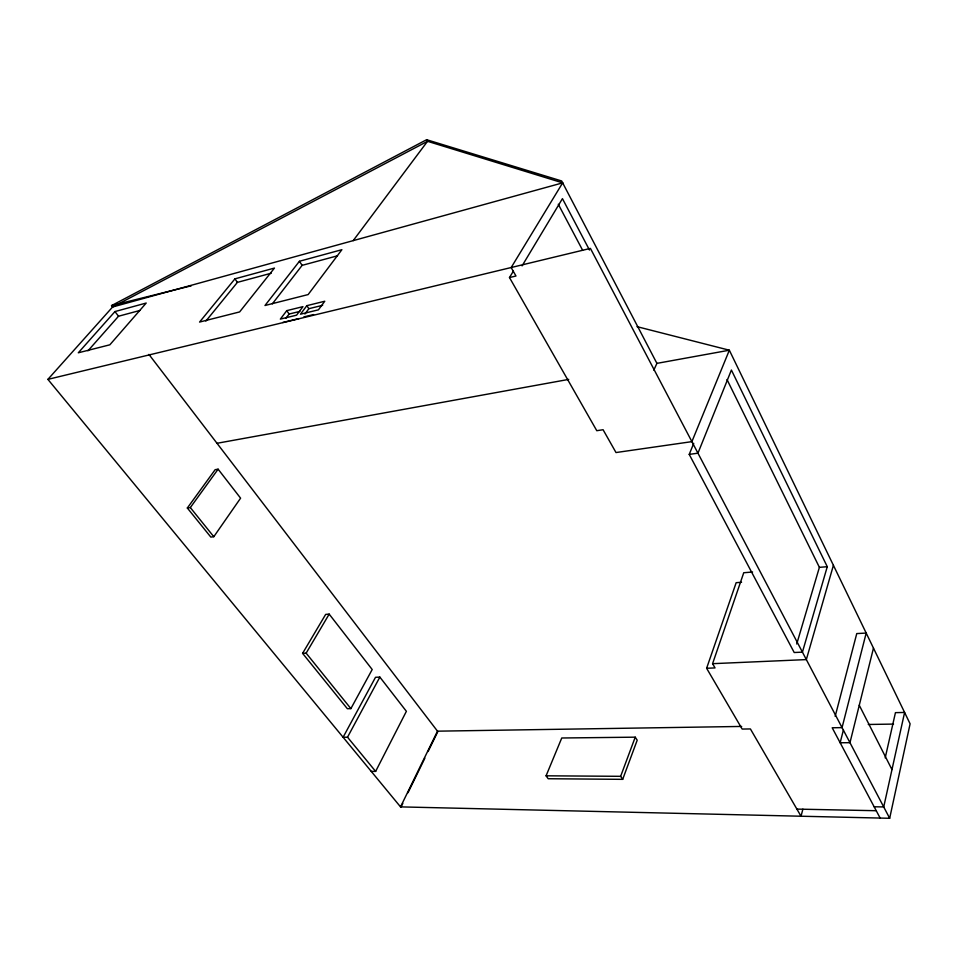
<?xml version="1.0" encoding="UTF-8"?>
<svg xmlns="http://www.w3.org/2000/svg" width="958" height="958" viewBox="0 0 958 958"><rect width="100%" height="100%" fill="white"/><g stroke="black" fill="none" stroke-linecap="round" stroke-linejoin="round"><path stroke-width="1.44" d="M741.672 726.439L437.483 731.17L400.528 806.887L889.671 818.288L910.1 723.829L729.349 350.209L637.022 326.654M885.204 757.886L895.443 712.644L904.603 712.453L883.719 806.947L874.151 806.768M873.468 648.111L849.974 742.69L840.154 742.761L843.435 729.852M835.172 716.345L856.763 633.573L866.188 633.07L842.058 727.625L832.191 727.769L880.139 818.06M802.888 809.163L801.02 816.216L750.413 728.942L742.163 729.062L706.621 668.277L736.163 582.692L741.564 582.26M833.412 565.304L806.337 659.595L712.584 663.678L743.743 572.74L752.569 572.01M689.221 454.391L697.951 453.182L731.397 370.039L827.269 566.693L802.421 652.135L794.206 652.518L689.221 454.391L693.736 443.338M796.733 644.004L819.389 567.34L727.002 379.524M622.688 779.345L637.202 740.187L635.238 737.169L561.759 737.995L546.084 775.812L548.18 778.734L622.688 779.345L620.64 776.315L635.238 737.169M653.811 370.123L656.913 363.369L561.675 180.978L426.621 139.712L111.535 305.602L112.601 306.991L562.657 182.858L511.177 267.533L515.979 276.012L509.488 277.557L596.786 430.705L603.073 429.723L616.006 452.547L691.892 441.638L729.349 350.209L656.913 363.369M402.839 803.343L400.899 807.331L47.9 379.368L112.601 306.991L427.531 141.305L562.657 182.858M408.024 792.721L424.861 758.173M428.106 751.527L437.83 731.601L148.921 354.4M375.632 771.394L406.384 711.315L379.859 677.102L375.512 677.294L343.096 737.265L347.514 737.205L375.632 771.394L371.237 771.382M347.514 737.205L379.859 677.102M350.879 708.621L372.195 669.522L329.181 614.114L325.672 614.389L302.596 653.356L347.359 708.716L350.879 708.621L306.141 653.152L302.596 653.356M306.141 653.152L329.181 614.114M522.074 265.869L562.442 198.629L589.469 250.038M509.488 277.557L513.32 271.222M213.802 536.708L240.59 498.172L218.113 469.18L215.155 469.683L187.337 508.003L210.82 537.091L213.802 536.708L190.331 507.572L187.337 508.003M190.331 507.572L218.113 469.18M304.895 314.032L308.859 308.692L322.642 305.303M306.823 305.674L300.465 314.212L318.439 309.829L324.762 301.243L306.823 305.674L308.859 308.692M353.203 240.626L427.531 141.305L426.621 139.712M285.903 318.272L289.1 314.032L299.89 311.398M286.777 310.643L280.347 319.11L296.585 315.158L302.956 306.632L286.777 310.643L289.1 314.032M272.359 303.818L302.129 265.354L337.503 255.798M299.423 261.271L264.983 305.506L308.141 294.573L341.886 249.691L299.423 261.271L302.129 265.354M205.886 321.074L237.404 282.37L271.258 273.21M234.938 278.85L199.575 322.068L239.632 311.925L274.455 268.072L234.938 278.85L237.404 282.37M87.98 350.808L118.529 316.224L139.844 310.488M114.96 311.566L78.305 352.795L109.847 344.808L146.215 303.039L114.96 311.566L118.529 316.224M111.535 305.602L191.301 285.795M303.89 316.894L313.577 314.559M282.706 322.511L298.932 318.595M47.9 379.368L590.415 248.397L889.671 818.288M216.999 443.291L568.729 379.392M819.389 567.34L827.269 566.693M706.621 668.277L715.039 667.918L712.584 663.678M868.283 724.476L893.551 724.08M546.084 775.812L620.64 776.315M796.888 809.103L876.235 810.719M558.286 204.246L582.608 250.218M859.266 705.244L891.97 769.585"/></g></svg>
